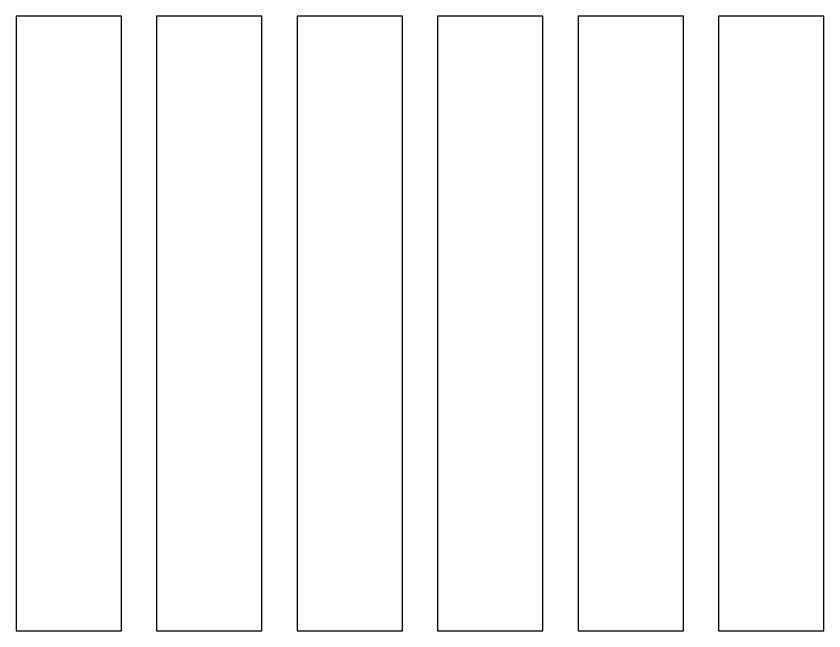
# Model space of a CAD drawing. Header units: millimetres. Extents: x -726012 to -647389, y -20772 to 18805.
# Drawn here: x -684724 to -682424, y 5694 to 7444 of the extents above; entities that cross this region are included whole.
import ezdxf
from ezdxf.xclip import XClip

# ---------------------------------------------------------------- set-up
doc = ezdxf.new("R2010")
doc.units = ezdxf.units.MM
doc.header["$XCLIPFRAME"] = 0
doc.layers.add('000 - WIPEOUT', color=250, linetype='Continuous')
doc.layers.add('A11_ALU.SOLID SHEET', color=2, linetype='Continuous')

# ---------------------------------------------------------------- blocks, each defined once
blk = doc.blocks.new('*U1252')
at = {"color": 3}
for points in [[(-875, 2350), (875, 2350), (875, 2050), (-875, 2050)], [(-875, 1950), (875, 1950), (875, 1650), (-875, 1650)], [(-875, 1550), (875, 1550), (875, 1250), (-875, 1250)], [(-875, 1150), (875, 1150), (875, 850), (-875, 850)], [(-875, 750), (875, 750), (875, 450), (-875, 450)], [(-875, 350), (875, 350), (875, 50), (-875, 50)]]:
    blk.add_wipeout(points, dxfattribs=at).dxf.layer = '000 - WIPEOUT'
at = {"layer": 'A11_ALU.SOLID SHEET', "color": 0, "linetype": 'ByBlock'}
for points in [[(-875, 2050), (875, 2050), (875, 2350), (-875, 2350)], [(-875, 1650), (875, 1650), (875, 1950), (-875, 1950)], [(-875, 1250), (875, 1250), (875, 1550), (-875, 1550)], [(-875, 850), (875, 850), (875, 1150), (-875, 1150)], [(-875, 450), (875, 450), (875, 750), (-875, 750)], [(-875, 50), (875, 50), (875, 350), (-875, 350)]]:
    blk.add_lwpolyline(points, close=True, dxfattribs=at)
blk = doc.blocks.new('*U1287')
at = {"layer": 'A11_ALU.SOLID SHEET', "color": 0, "linetype": 'ByBlock', "rotation": 90}
blk.add_blockref('*U1252', (62308.5, 2990), dxfattribs=at)

msp = doc.modelspace()

# ---------------------------------------------------------------- block references
at = {"layer": 'A11_ALU.SOLID SHEET'}
ref = msp.add_blockref('*U1287', (-744682.4, 3579), dxfattribs=at)
XClip(ref).set_block_clipping_path([(22516.8245944298, -23612.0000696909), (92487.8891097467, 7199.9972603897)])

doc.saveas('drawing.dxf')
